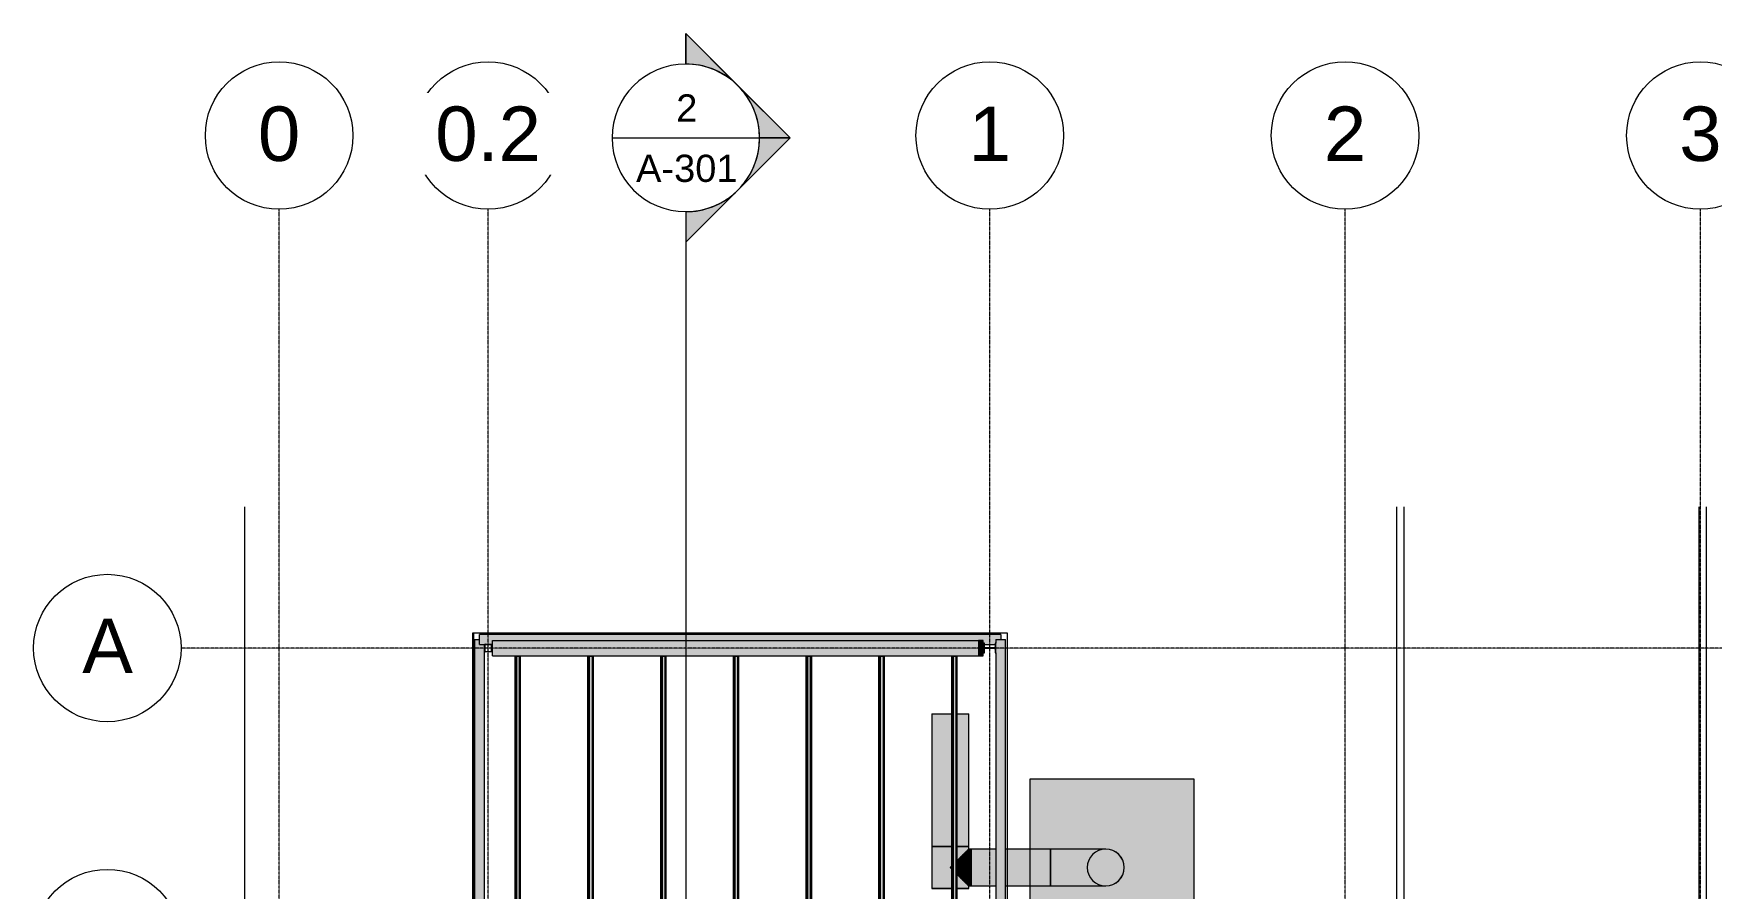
# Model space of a CAD drawing. Header units: inches. Extents: x 22011 to 32682, y -23296 to -20170.
# Drawn here: x 22019 to 23383, y -20866 to -20170 of the extents above; entities that cross this region are included whole.
import ezdxf

# ---------------------------------------------------------------- set-up
doc = ezdxf.new("R2010")
doc.units = ezdxf.units.IN
doc.header["$MEASUREMENT"] = 0
doc.linetypes.add('Grid Line 1_2_', pattern=[0.875, 0.5, -0.125, 0.125, -0.125])
for name, color, linetype, lineweight in [('A-ROOF', 132, 'Continuous', 9), ('A-SITE-CURB', 90, 'Continuous', 9), ('A-SITE-ROAD', 130, 'Continuous', 9), ('A-SITE-SWLK', 140, 'Continuous', 9), ('A-WALL', 113, 'Continuous', 9), ('C-TOPO', 7, 'Continuous', 9), ('G-ANNO-SYMB', 111, 'Continuous', 9), ('M-EQPM', 50, 'Continuous', 9), ('M-HVAC-DUCT', 70, 'Continuous', 9), ('S-BEAM', 12, 'Continuous', 9), ('S-COLS', 52, 'Continuous', 9), ('S-GRID', 1, 'Continuous', 9), ('S-GRID-IDEN', 1, 'Continuous', 9)]:
    doc.layers.add(name, color=color, linetype=linetype, lineweight=lineweight)
doc.styles.add('Arial', font='arial.ttf', dxfattribs={"height": 44.258982})
doc.styles.add('Arial_1', font='arial.ttf', dxfattribs={"height": 22.129491})

# ---------------------------------------------------------------- blocks, each defined once
blk = doc.blocks.new('Mechanical Equipment 3 - Mechanical Equipment 1-405539-Roof Plan')
at = {"layer": 'M-EQPM'}
h = blk.add_hatch(color=256, dxfattribs=at)
h.paths.add_polyline_path([(26010.9, -22143.2), (26134.2, -22143.2), (26134.2, -22033.2), (26000.5, -22033.2), (26000.5, -22143.2)], flags=0)
h.paths.add_polyline_path([(26062.2, -22120.1), (26059.6, -22119.9), (26057, -22119.2), (26054.7, -22118.1), (26052.5, -22116.6), (26050.7, -22114.7), (26049.2, -22112.6), (26048.1, -22110.2), (26047.4, -22107.7), (26047.2, -22105.1), (26047.5, -22102.1), (26048.1, -22100), (26049.2, -22097.6), (26050.7, -22095.5), (26052.5, -22093.6), (26054.7, -22092.1), (26057, -22091), (26059.6, -22090.3), (26062.2, -22090.1), (26064.8, -22090.3), (26067.3, -22091), (26070, -22092.4), (26071.8, -22093.6), (26073.6, -22095.5), (26075.1, -22097.6), (26076.3, -22100), (26076.9, -22102.5), (26077.2, -22105.1), (26076.9, -22107.7), (26076.3, -22110.2), (26075.1, -22112.6), (26073.6, -22114.7), (26071.8, -22116.6), (26069.7, -22118.1), (26067.3, -22119.2), (26064.8, -22119.9)], flags=0)
for p, q in [((26134.2, -22033.2), (26000.5, -22033.2)), ((26000.5, -22033.2), (26000.5, -22143.2)), ((26134.2, -22143.2), (26134.2, -22033.2)), ((26000.5, -22143.2), (26134.2, -22143.2))]:
    blk.add_line(p, q, dxfattribs=at)
blk = doc.blocks.new('Girt_C - 8_D-560235-Roof Plan')
at = {"layer": 'S-BEAM'}
h = blk.add_hatch(color=256, dxfattribs=at)
h.paths.add_polyline_path([(22377.4, -22765.1), (22377.6, -22765.1), (22377.6, -22742.6), (22377.4, -22742.6), (22377.4, -22762.9)], flags=0)
h.paths.add_polyline_path([(22377.6, -22734.2), (22377.6, -22734.2), (22377.6, -22708.2), (22377.4, -22708.2), (22377.4, -22734.2)], flags=0)
h.paths.add_polyline_path([(22377.6, -22703.8), (22377.6, -22649), (22377.4, -22649), (22377.4, -22703.8), (22377.6, -22703.8)], flags=0)
h.paths.add_polyline_path([(22377.6, -22644.6), (22377.6, -22589.8), (22377.4, -22589.8), (22377.4, -22644.6), (22377.6, -22644.6)], flags=0)
h.paths.add_polyline_path([(22377.6, -22585.4), (22377.6, -22530.6), (22377.4, -22530.6), (22377.4, -22585.4), (22377.6, -22585.4)], flags=0)
h.paths.add_polyline_path([(22377.6, -22526.2), (22377.6, -22471.5), (22377.4, -22471.5), (22377.4, -22526.2), (22377.6, -22526.2)], flags=0)
h.paths.add_polyline_path([(22377.6, -22467), (22377.6, -22467), (22377.6, -22412.3), (22377.4, -22412.3), (22377.4, -22467)], flags=0)
h.paths.add_polyline_path([(22377.6, -22407.8), (22377.6, -20663.1), (22377.4, -20663.1), (22377.4, -22407.8), (22377.6, -22407.8)], flags=0)
h = blk.add_hatch(color=256, dxfattribs=at)
h.paths.add_polyline_path([(22385.2, -22765.1), (22385.2, -22754.6), (22382.2, -22754.6), (22382.2, -22742.6), (22377.6, -22742.6), (22377.6, -22765.1)], flags=0)
h.paths.add_polyline_path([(22382.2, -22734.2), (22382.2, -22708.2), (22377.6, -22708.2), (22377.6, -22734.2)], flags=0)
h.paths.add_polyline_path([(22382.2, -22703.8), (22382.2, -22649), (22377.6, -22649), (22377.6, -22703.8)], flags=0)
h.paths.add_polyline_path([(22382.2, -22644.6), (22382.2, -22589.8), (22377.6, -22589.8), (22377.6, -22644.6)], flags=0)
h.paths.add_polyline_path([(22377.6, -22585.4), (22382.2, -22585.4), (22382.2, -22530.6), (22377.6, -22530.6), (22377.6, -22578.9)], flags=0)
h.paths.add_polyline_path([(22377.6, -22526.2), (22382.2, -22526.2), (22382.2, -22471.5), (22377.6, -22471.5), (22377.6, -22520.8)], flags=0)
h.paths.add_polyline_path([(22382.2, -22467), (22382.2, -22412.3), (22377.6, -22412.3), (22377.6, -22467)], flags=0)
h.paths.add_polyline_path([(22377.6, -22407.8), (22382.2, -22407.8), (22382.2, -22348.2), (22385.2, -22348.2), (22385.2, -20667.1), (22381.4, -20666.9), (22381.4, -20663.1), (22377.6, -20663.1), (22377.6, -22404.6)], flags=0)
h = blk.add_hatch(color=256, dxfattribs=at)
h.paths.add_polyline_path([(22385.2, -22761.2), (22385.4, -22761.1), (22385.3, -22754.6), (22385.2, -22754.6)], flags=0)
h.paths.add_polyline_path([(22385.2, -22348.2), (22385.4, -22348.2), (22385.3, -20667.1), (22385.2, -20667.1), (22385.2, -22346.5)], flags=0)
for p, q in [((22377.4, -20663.1), (22377.4, -22407.8)), ((22377.4, -20663.1), (22377.6, -20663.1)), ((22377.6, -20663.1), (22381.4, -20663.1)), ((22385.4, -20667.5), (22385.4, -20667.1)), ((22385.4, -20907.5), (22385.4, -20672.6))]:
    blk.add_line(p, q, dxfattribs=at)
blk = doc.blocks.new('Round Tee - Standard-364261-Roof Plan')
at = {"layer": 'M-HVAC-DUCT'}
blk.add_hatch(color=256, dxfattribs=at).paths.add_polyline_path([(-17, 9.6), (-17, 0), (17, 0), (17, 15), (-17, 15), (-17, 11.5)], flags=0)
h = blk.add_hatch(color=256, dxfattribs=at)
h.paths.add_polyline_path([(-17, 0), (-17, -0.9), (-0.9, -0.9), (0, 0), (-16.3, 0)], flags=0)
h.paths.add_polyline_path([(-17, -14.9), (-17, -15), (-16.3, -15)], flags=0)
h.paths.add_polyline_path([(-17, -6.9), (-17, -14.9), (-14.9, -14.9), (-5.4, -5.3), (-17, -5.3), (-17, -6.1)], flags=0)
h.paths.add_polyline_path([(0, 0), (0.9, -0.9), (17, -0.9), (17, 0), (0.6, 0)], flags=0)
h.paths.add_polyline_path([(5.3, -5.3), (15, -15), (17, -14.8), (17, -5.3), (5.3, -5.3)], flags=0)
h = blk.add_hatch(color=256, dxfattribs=at)
h.paths.add_polyline_path([(-15, -17), (-14.9, -17), (-15, -15)], flags=0)
h.paths.add_polyline_path([(-15, -15), (-14.8, -17), (0, -17), (0, -5.3), (-5.4, -5.4), (-14.9, -14.9)], flags=0)
h.paths.add_polyline_path([(-0.9, -0.9), (0, -0.9), (0, 0), (-0.8, -0.8)], flags=0)
h = blk.add_hatch(color=256, dxfattribs=at)
h.paths.add_polyline_path([(0, -0.8), (0, -0.9), (0.9, -0.9), (0, 0), (0, -0.6)], flags=0)
h.paths.add_polyline_path([(14.9, -17), (15, -17), (15, -16.1)], flags=0)
h.paths.add_polyline_path([(0, -17), (14.9, -17), (14.9, -14.9), (5.3, -5.3), (0, -5.3), (0, -8.7)], flags=0)
for p, q in [((17, 15), (-17, 15)), ((-17, 0), (-17, 15)), ((17, 15), (17, 0)), ((-17, -0.9), (-17, 0)), ((-17, -15), (-17, -5.3)), ((17, 0), (17, -0.9)), ((17, -5.3), (17, -15)), ((-17, -15), (-15, -15)), ((-15, -15), (-15, -17)), ((0, -17), (-15, -17)), ((15, -17), (0, -17)), ((15, -17), (15, -15)), ((15, -15), (17, -15))]:
    blk.add_line(p, q, dxfattribs=at)
for points, knots in [([(-5.4, -5.4), (-5.6, -5.6), (-6.4, -6.4), (-8.1, -8.1), (-9.9, -9.9), (-11.6, -11.6), (-12.7, -12.7), (-13.7, -13.7), (-14.4, -14.4), (-14.8, -14.8), (-15, -15), (-15, -15), (-15, -15)], [0.2692308, 0.2692308, 0.2692308, 0.2692308, 0.3076923, 0.3846154, 0.5384615, 0.6153846, 0.6923077, 0.7692308, 0.8461538, 0.9230769, 0.9615385, 1, 1, 1, 1]), ([(0, 0), (-0.3, -0.3), (-0.6, -0.6), (-0.9, -0.9), (-0.9, -0.9)], [0, 0, 0, 0, 0.03846154, 0.0440829, 0.0440829, 0.0440829, 0.0440829]), ([(15, -15), (15, -15), (15, -15), (14.8, -14.8), (14.4, -14.4), (13.7, -13.7), (12.7, -12.7), (11.6, -11.6), (9.9, -9.9), (7.9, -7.9), (6.1, -6.1), (5.4, -5.4)], [0, 0, 0, 0, 0.0384615, 0.0769231, 0.1538462, 0.2307692, 0.3076923, 0.3846154, 0.4615385, 0.6153846, 0.7307692, 0.7307692, 0.7307692, 0.7307692])]:
    blk.add_open_spline(points, degree=3, knots=knots, dxfattribs=at)
blk.add_open_spline([(0.9, -0.9), (0.6, -0.6), (0.3, -0.3), (0, 0)], degree=3, dxfattribs=at)
blk = doc.blocks.new('Round Elbow - 1_5 D-V62-Roof Plan')
at = {"layer": 'M-HVAC-DUCT'}
for points in [[(26079.1, -22311), (26092.1, -22311), (26092.1, -22251), (26089.2, -22251.3), (26086.6, -22252.1), (26084.2, -22253.3), (26082.5, -22254.5), (26080.3, -22256.8), (26079.1, -22258.5), (26078, -22261.1), (26077.3, -22264), (26077.1, -22267), (26077.1, -22311), (26078, -22311)], [(26092.1, -22311), (26107.1, -22311), (26107.1, -22265.8), (26106.8, -22263), (26106.1, -22260.6), (26104.8, -22258.1), (26103.5, -22256.3), (26101.7, -22254.5), (26099.6, -22253), (26097.3, -22251.9), (26094.7, -22251.2), (26092.1, -22251), (26092.1, -22307.8)]]:
    blk.add_hatch(color=256, dxfattribs=at).paths.add_polyline_path(points, flags=0)
for p, q in [((26092.1, -22311), (26077.1, -22311)), ((26107.1, -22311), (26092.1, -22311))]:
    blk.add_line(p, q, dxfattribs=at)
at = {"layer": 'M-HVAC-DUCT', "flags": 128}
for points in [[(26077.1, -22266), (26077.1, -22266.1), (26077.1, -22266.2), (26077.1, -22266.3), (26077.1, -22266.6), (26077.1, -22266.9), (26077.1, -22267.3), (26077.1, -22267.8), (26077.1, -22268.3), (26077.1, -22268.9), (26077.1, -22269.6), (26077.1, -22270.3), (26077.1, -22271.1), (26077.1, -22272), (26077.1, -22272.9), (26077.1, -22273.9), (26077.1, -22274.9), (26077.1, -22276), (26077.1, -22277.2), (26077.1, -22278.4), (26077.1, -22279.7), (26077.1, -22281), (26077.1, -22282.3), (26077.1, -22283.8), (26077.1, -22285.2), (26077.1, -22286.7), (26077.1, -22288.2), (26077.1, -22289.8), (26077.1, -22291.4), (26077.1, -22293), (26077.1, -22294.7), (26077.1, -22296.4), (26077.1, -22298.1), (26077.1, -22299.8), (26077.1, -22301.6), (26077.1, -22303.4), (26077.1, -22305.1), (26077.1, -22306.9), (26077.1, -22308.7), (26077.1, -22310.5), (26077.1, -22311)], [(26107.1, -22311), (26107.1, -22309.2), (26107.1, -22307.4), (26107.1, -22305.6), (26107.1, -22303.8), (26107.1, -22302.1), (26107.1, -22300.3), (26107.1, -22298.6), (26107.1, -22296.9), (26107.1, -22295.2), (26107.1, -22293.5), (26107.1, -22291.8), (26107.1, -22290.2), (26107.1, -22288.7), (26107.1, -22287.1), (26107.1, -22285.6), (26107.1, -22284.1), (26107.1, -22282.7), (26107.1, -22281.3), (26107.1, -22280), (26107.1, -22278.7), (26107.1, -22277.5), (26107.1, -22276.3), (26107.1, -22275.2), (26107.1, -22274.2), (26107.1, -22273.1), (26107.1, -22272.2), (26107.1, -22271.3), (26107.1, -22270.5), (26107.1, -22269.8), (26107.1, -22269.1), (26107.1, -22268.5), (26107.1, -22267.9), (26107.1, -22267.4), (26107.1, -22267), (26107.1, -22266.7), (26107.1, -22266.4), (26107.1, -22266.2), (26107.1, -22266.1), (26107.1, -22266), (26107.1, -22266)]]:
    blk.add_lwpolyline(points, dxfattribs=at)
at = {"layer": 'M-HVAC-DUCT'}
for start, end in [(90, 180), (0, 90)]:
    blk.add_arc((26092.1, -22266), 15, start, end, dxfattribs=at)
blk = doc.blocks.new('Girt_Z - 10_D-559342-Roof Plan')
at = {"layer": 'S-BEAM'}
for points in [[(22765.3, -22343.1), (22765.8, -22343.1), (22765.8, -20676.8), (22765.3, -20676.8), (22765.3, -22336.9)], [(22766.6, -22343.1), (22766.6, -20676.8), (22765.8, -20676.8), (22765.8, -22343.1)], [(22766.6, -22343.1), (22766.7, -22343.1), (22766.7, -20676.8), (22766.6, -20676.8), (22766.6, -22343.1)], [(22766.7, -22343.1), (22769.1, -22343.1), (22769.1, -20676.8), (22766.7, -20676.8), (22766.7, -22336.9)], [(22769.1, -22343.1), (22769.7, -22343.1), (22769.7, -20676.8), (22769.1, -20676.8), (22769.1, -22336.9)], [(22765.2, -22343.1), (22765.3, -22343.1), (22765.2, -22336.9)], [(22765.8, -22343.4), (22765.8, -22343.1), (22765.3, -22343.1), (22765.3, -22343.4)], [(22765.8, -22343.4), (22766.6, -22343.4), (22766.6, -22343.1), (22765.8, -22343.1)], [(22766.7, -22343.4), (22766.7, -22343.1), (22766.6, -22343.1), (22766.6, -22343.4)], [(22769.1, -22343.4), (22769.1, -22343.1), (22766.7, -22343.1), (22766.7, -22343.4)], [(22769.7, -22343.4), (22769.7, -22343.1), (22769.1, -22343.1), (22769.1, -22343.4)]]:
    blk.add_hatch(color=256, dxfattribs=at).paths.add_polyline_path(points, flags=0)
for p, q in [((22765.2, -20676.8), (22765.3, -20676.8)), ((22765.2, -20676.8), (22765.2, -22343.1)), ((22765.3, -20676.8), (22765.8, -20676.8)), ((22765.3, -20676.8), (22765.3, -22343.1)), ((22765.8, -20676.8), (22766.6, -20676.8)), ((22765.8, -20676.8), (22765.8, -22343.1)), ((22766.6, -20676.8), (22766.6, -22343.1)), ((22766.6, -20676.8), (22766.7, -20676.8)), ((22766.7, -20676.8), (22769.1, -20676.8)), ((22769.1, -20676.8), (22769.7, -20676.8)), ((22769.1, -22343.1), (22769.1, -20676.8)), ((22769.7, -20676.8), (22769.7, -22343.1)), ((22765.2, -22343.1), (22765.2, -22343.4)), ((22765.3, -22343.4), (22765.2, -22343.4)), ((22765.3, -22343.1), (22765.3, -22343.4)), ((22765.8, -22343.4), (22765.3, -22343.4)), ((22765.8, -22343.1), (22765.8, -22343.4)), ((22766.6, -22343.4), (22765.8, -22343.4)), ((22766.6, -22343.1), (22766.6, -22343.4)), ((22766.7, -22343.4), (22766.6, -22343.4)), ((22769.1, -22343.4), (22766.7, -22343.4)), ((22769.1, -22343.4), (22769.1, -22343.1)), ((22769.7, -22343.4), (22769.1, -22343.4)), ((22769.7, -22343.1), (22769.7, -22343.4))]:
    blk.add_line(p, q, dxfattribs=at)
blk = doc.blocks.new('W-Wide Flange - W21X166-V65-Roof Plan')
at = {"layer": 'S-BEAM'}
for points in [[(22787.3, -20676.3), (22787.3, -20663.9), (22391.9, -20663.9), (22391.9, -20676.3), (22773, -20676.3)], [(22790.8, -20668.8), (22790.8, -20663.9), (22787.6, -20663.9), (22787.6, -20668.8), (22790.8, -20668.8)], [(22790.7, -20669.7), (22790.7, -20669.6), (22790.8, -20668.8), (22787.6, -20668.8), (22787.6, -20669.7), (22789.6, -20669.7)], [(22787.6, -20671.3), (22790.8, -20671.3), (22790.7, -20670.5), (22790.7, -20670.4), (22787.6, -20670.5), (22787.6, -20671.3)], [(22790.8, -20676.3), (22790.8, -20671.3), (22787.6, -20671.3), (22787.6, -20676.3)]]:
    blk.add_hatch(color=256, dxfattribs=at).paths.add_polyline_path(points, flags=0)
h = blk.add_hatch(color=256, dxfattribs=at)
h.paths.add_polyline_path([(22787.6, -20676.3), (22787.6, -20663.9), (22787.3, -20663.9), (22787.3, -20676.3)], flags=0)
h.paths.add_polyline_path([(22790.8, -20676.3), (22791, -20676.3), (22791, -20663.9), (22790.8, -20663.9), (22790.8, -20671.3)], flags=0)
h.paths.add_polyline_path([(22790.7, -20670.4), (22790.7, -20669.7), (22787.7, -20669.7), (22787.7, -20670.4), (22789.6, -20670.4)], flags=0)
for p, q in [((22391.9, -20676.3), (22391.9, -20663.9)), ((22391.9, -20663.9), (22787.3, -20663.9)), ((22787.6, -20663.9), (22787.3, -20663.9)), ((22787.3, -20663.9), (22787.3, -20676.3)), ((22787.6, -20668.8), (22787.6, -20663.9)), ((22790.8, -20663.9), (22787.6, -20663.9)), ((22787.6, -20676.3), (22787.6, -20671.3)), ((22790.7, -20669.7), (22787.7, -20669.7)), ((22787.7, -20670.4), (22790.7, -20670.4)), ((22790.8, -20663.9), (22790.8, -20668.8)), ((22791, -20663.9), (22790.8, -20663.9)), ((22790.8, -20671.3), (22790.8, -20676.3)), ((22791, -20676.3), (22791, -20663.9)), ((22391.9, -20676.3), (22787.3, -20676.3)), ((22787.3, -20676.3), (22787.6, -20676.3)), ((22787.6, -20676.3), (22790.8, -20676.3)), ((22790.8, -20676.3), (22791, -20676.3))]:
    blk.add_line(p, q, dxfattribs=at)
for centre, start_param, end_param in [((22787.7, -20668.8), 1.570796, 3.141593), ((22787.7, -20671.3), 0, 1.570796), ((22790.7, -20668.8), 3.141593, 4.712389), ((22790.7, -20671.3), 4.712389, 6.283185)]:
    blk.add_ellipse(centre, major_axis=(0, 0.89), ratio=0.164399, start_param=start_param, end_param=end_param, dxfattribs=at)
blk = doc.blocks.new('Girt_C - 8_D-560230-Roof Plan')
at = {"layer": 'S-BEAM'}
for points in [[(22801.4, -21131.3), (22801.4, -21131.3), (22801.4, -20663.1), (22801.3, -20663.1), (22801.3, -21131.3)], [(22801.4, -21131.3), (22809.1, -21131.3), (22809.1, -20663.1), (22801.4, -20663.1), (22801.4, -21126.4)], [(22809.1, -21131.3), (22809.3, -21131.3), (22809.2, -20663.1), (22809.1, -20663.1), (22809.1, -21131.3)], [(22801.3, -21132.1), (22801.4, -21132.1), (22801.4, -21131.3), (22801.3, -21131.3)], [(22801.4, -21132.1), (22809.1, -21132.1), (22809.1, -21131.3), (22801.4, -21131.3)], [(22809.2, -21132.1), (22809.3, -21132.1), (22809.2, -21131.3), (22809.1, -21131.3), (22809.1, -21132.1)]]:
    blk.add_hatch(color=256, dxfattribs=at).paths.add_polyline_path(points, flags=0)
for p, q in [((22801.3, -20663.1), (22801.3, -20666.1)), ((22801.3, -20663.1), (22801.4, -20663.1)), ((22801.3, -20674), (22801.3, -20906.1)), ((22801.4, -20663.1), (22809.1, -20663.1)), ((22809.1, -20663.1), (22809.3, -20663.1)), ((22809.3, -21131.3), (22809.3, -20663.1)), ((22801.3, -20914), (22801.3, -21131.3)), ((22801.3, -21131.3), (22801.3, -21132.1)), ((22809.3, -21132.1), (22809.3, -21131.3))]:
    blk.add_line(p, q, dxfattribs=at)
blk = doc.blocks.new('Girt_C - 8_D-560231-Roof Plan')
at = {"layer": 'S-BEAM'}
for points in [[(22381.4, -20659.2), (22805.3, -20659.2), (22805.3, -20659.1), (22381.4, -20659.1)], [(22381.4, -20666.9), (22391.9, -20666.9), (22391.9, -20663.9), (22791, -20663.9), (22791, -20666.9), (22791.5, -20666.9), (22791.5, -20666.1), (22792, -20666.1), (22792, -20666.9), (22800.8, -20666.9), (22800.8, -20666.1), (22801.3, -20666.1), (22801.4, -20663.1), (22805.3, -20663.1), (22805.3, -20659.2), (22381.4, -20659.2), (22381.4, -20663.9)]]:
    blk.add_hatch(color=256, dxfattribs=at).paths.add_polyline_path(points, flags=0)
h = blk.add_hatch(color=256, dxfattribs=at)
h.paths.add_polyline_path([(22381.4, -20667.1), (22391.9, -20667), (22391.9, -20666.9), (22381.4, -20666.9), (22381.4, -20667)], flags=0)
h.paths.add_polyline_path([(22791.5, -20667.1), (22791.5, -20666.9), (22791, -20666.9), (22791, -20667.1)], flags=0)
h.paths.add_polyline_path([(22792, -20667.1), (22800.8, -20667), (22800.8, -20666.9), (22792, -20666.9), (22792, -20667)], flags=0)
for p, q in [((22805.3, -20659.1), (22381.4, -20659.1)), ((22381.4, -20659.2), (22381.4, -20659.1)), ((22381.4, -20666.9), (22381.4, -20659.2)), ((22805.3, -20659.1), (22805.3, -20659.2)), ((22805.3, -20659.2), (22805.3, -20663.1)), ((22381.4, -20667.1), (22381.4, -20666.9)), ((22381.4, -20667.1), (22385.9, -20667.1)), ((22390.9, -20667.1), (22391.9, -20667.1)), ((22791, -20667.1), (22791.5, -20667.1)), ((22792, -20667.1), (22800.8, -20667.1))]:
    blk.add_line(p, q, dxfattribs=at)
blk = doc.blocks.new('Grid - Grid Head - Circle-14747-Roof Plan')
at = {"layer": 'S-GRID-IDEN'}
blk.add_circle((0, 0), 0.25, dxfattribs=at)
blk = doc.blocks.new('Section - Section Head - Filled-1526-Roof Plan')
at = {"layer": 'G-ANNO-SYMB'}
h = blk.add_hatch(color=256, dxfattribs=at)
edge = h.paths.add_edge_path(flags=0)
edge.add_line((-0.4268, 0.1768), (-0.25, 0.3536))
edge.add_line((-0.25, 0.3536), (-0.25, 0.25))
edge.add_arc((-0.25, 0), 0.25, 90, 135)
h = blk.add_hatch(color=256, dxfattribs=at)
edge = h.paths.add_edge_path(flags=0)
edge.add_arc((-0.25, 0), 0.25, 45, 90)
edge.add_line((-0.25, 0.25), (-0.25, 0.3536))
edge.add_line((-0.25, 0.3536), (-0.0732, 0.1768))
h = blk.add_hatch(color=256, dxfattribs=at)
edge = h.paths.add_edge_path(flags=0)
edge.add_arc((-0.25, 0), 0.2503, 137.9216, 180)
edge.add_line((-0.5003, 0), (-0.6036, 0))
edge.add_line((-0.6036, 0), (-0.4358, 0.1678))
h = blk.add_hatch(color=256, dxfattribs=at)
edge = h.paths.add_edge_path(flags=0)
edge.add_line((-0.0642, 0.1678), (0.1036, 0))
edge.add_line((0.1036, 0), (0.0003, 0))
edge.add_arc((-0.25, 0), 0.2503, 0, 42.0784)
for p, q in [((-0.25, 0.3536), (-0.6036, 0)), ((-0.25, 0.3536), (-0.4268, 0.1768)), ((-0.25, 0.3536), (0.1036, 0)), ((-0.25, 0.25), (-0.25, 0.3536)), ((-0.0732, 0.1768), (-0.25, 0.3536)), ((-0.25, 0.3536), (-0.25, 0.25)), ((-0.4358, 0.1678), (-0.6036, 0)), ((0.1036, 0), (-0.0642, 0.1678)), ((-0.6036, 0), (-0.5003, 0)), ((0.0003, 0), (0.1036, 0)), ((-0.5, 0), (-0.6036, 0)), ((0, 0), (0.1036, 0))]:
    blk.add_line(p, q, dxfattribs=at)
for radius, start, end in [(0.25, 360, 180), (0.25, 90, 135), (0.25, 45, 90), (0.2503, 137.9216, 180), (0.2503, 0, 42.0784), (0.25, 180, 360)]:
    blk.add_arc((-0.25, 0), radius, start, end, dxfattribs=at)

msp = doc.modelspace()

# ---------------------------------------------------------------- hatches: boundary and pattern name
at = {"layer": 'A-WALL', "transparency": 33554611}
msp.add_hatch(color=256, dxfattribs=at).paths.add_polyline_path([(22376.9, -22343.1), (22376.9, -20657.8), (22376.1, -20657.8), (22376.1, -22343.1)], flags=0)
at = {"layer": 'M-HVAC-DUCT'}
for points in [[(22754.7, -20831.6), (22764.3, -20831.6), (22764.3, -20723.6), (22749.3, -20723.6), (22749.3, -20831.6), (22752.8, -20831.6)], [(22845.7, -20848.6), (22845.7, -20833.6), (22810.5, -20833.6), (22810.5, -20848.6), (22839.5, -20848.6)], [(22890.7, -20863.6), (22893.3, -20863.4), (22895.9, -20862.7), (22898.2, -20861.6), (22900.4, -20860.1), (22902.2, -20858.3), (22903.7, -20856.1), (22904.8, -20853.8), (22905.5, -20851.2), (22905.7, -20848.6), (22905.4, -20845.6), (22904.8, -20843.5), (22903.7, -20841.1), (22902.2, -20839), (22900.4, -20837.2), (22898.2, -20835.7), (22895.9, -20834.5), (22893.3, -20833.9), (22890.7, -20833.6), (22888.1, -20833.9), (22885.6, -20834.5), (22882.9, -20835.9), (22881.1, -20837.2), (22879.2, -20839), (22877.7, -20841.1), (22876.6, -20843.5), (22876, -20846), (22875.7, -20848.6), (22876, -20851.2), (22876.6, -20853.8), (22877.7, -20856.1), (22879.2, -20858.3), (22881.1, -20860.1), (22883.2, -20861.6), (22885.6, -20862.7), (22888.1, -20863.4), (22889.4, -20863.5)], [(22810.5, -20863.6), (22845.7, -20863.6), (22845.7, -20848.6), (22810.5, -20848.6), (22810.5, -20863.5)]]:
    msp.add_hatch(color=256, dxfattribs=at).paths.add_polyline_path(points, flags=0)
h = msp.add_hatch(color=256, dxfattribs=at)
h.paths.add_polyline_path([(22776.6, -20831.6), (22779.3, -20831.6), (22779.3, -20723.6), (22769.7, -20723.6), (22769.7, -20831.6), (22776.5, -20831.6)], flags=0)
h.paths.add_polyline_path([(22765.2, -20831.6), (22765.2, -20723.6), (22764.3, -20723.6), (22764.3, -20831.6)], flags=0)
h = msp.add_hatch(color=256, dxfattribs=at)
h.paths.add_polyline_path([(22809.3, -20848.6), (22810.5, -20848.6), (22810.5, -20833.6), (22809.3, -20833.6), (22809.3, -20847.5)], flags=0)
h.paths.add_polyline_path([(22800.4, -20848.6), (22801.3, -20848.6), (22801.2, -20833.6), (22781.3, -20833.7), (22781.3, -20848.6), (22789.6, -20848.6)], flags=0)
h = msp.add_hatch(color=256, dxfattribs=at)
h.paths.add_polyline_path([(22789.6, -20863.6), (22801.3, -20863.6), (22801.3, -20848.6), (22781.3, -20848.6), (22781.3, -20863.6)], flags=0)
h.paths.add_polyline_path([(22810.5, -20863.6), (22810.5, -20848.6), (22809.3, -20848.6), (22809.3, -20863.6)], flags=0)
at = {"layer": 'S-COLS'}
h = msp.add_hatch(color=256, dxfattribs=at)
h.paths.add_polyline_path([(22390.9, -20673.1), (22391, -20673), (22391, -20672.8)], flags=0)
h.paths.add_polyline_path([(22385.6, -20673), (22385.7, -20672.7), (22385.4, -20672.6), (22385.5, -20672.8)], flags=0)
h.paths.add_polyline_path([(22385.9, -20673.1), (22385.7, -20672.8), (22385.6, -20673)], flags=0)
h.paths.add_polyline_path([(22390.9, -20673.1), (22390.9, -20672.8), (22385.9, -20672.8), (22385.9, -20673.1)], flags=0)
h.paths.add_polyline_path([(22385.5, -20667.3), (22385.7, -20667.3), (22385.9, -20667.1), (22385.6, -20667.1)], flags=0)
h.paths.add_polyline_path([(22385.4, -20667.5), (22385.7, -20667.4), (22385.5, -20667.3)], flags=0)
h.paths.add_polyline_path([(22385.6, -20672.6), (22385.6, -20667.5), (22385.4, -20667.5), (22385.4, -20672.6)], flags=0)
h.paths.add_polyline_path([(22390.9, -20667.3), (22390.9, -20667.1), (22385.9, -20667.1), (22385.9, -20667.3), (22390.6, -20667.3)], flags=0)
h = msp.add_hatch(color=256, dxfattribs=at)
h.paths.add_polyline_path([(22391.2, -20673), (22391.3, -20672.8), (22391.4, -20672.6), (22391.1, -20672.7)], flags=0)
h.paths.add_polyline_path([(22391, -20673), (22391.2, -20673), (22391, -20672.8)], flags=0)
h.paths.add_polyline_path([(22391.3, -20667.3), (22391, -20667.1), (22391, -20667.3)], flags=0)
h.paths.add_polyline_path([(22391.4, -20667.5), (22391.3, -20667.3), (22391.1, -20667.4)], flags=0)
h.paths.add_polyline_path([(22391.4, -20672.6), (22391.4, -20667.5), (22391.2, -20667.5), (22391.2, -20672.6)], flags=0)
for points in [[(22792, -20674), (22792.1, -20670.5), (22792.3, -20670.3), (22792.6, -20670.2), (22797.1, -20670.2), (22797.1, -20669.9), (22792.3, -20669.8), (22792.1, -20669.6), (22792, -20669.2), (22792, -20666.1), (22791.5, -20666.1), (22791.5, -20674)], [(22800.8, -20674), (22801.3, -20674), (22801.3, -20666.1), (22800.8, -20666.1), (22800.7, -20669.6), (22800.5, -20669.8), (22800.1, -20669.9), (22797.1, -20669.9), (22797.1, -20670.2), (22800.5, -20670.3), (22800.7, -20670.5), (22800.8, -20671.3)]]:
    msp.add_hatch(color=256, dxfattribs=at).paths.add_polyline_path(points, flags=0)

# ---------------------------------------------------------------- linework, layer by layer
at = {"layer": 'A-ROOF'}
for p, q in [((22376.1, -20657.8), (22810.5, -20657.8)), ((22376.1, -20657.8), (22376.1, -22343.1)), ((22810.5, -20657.8), (22810.5, -21131.3))]:
    msp.add_line(p, q, dxfattribs=at)
at = {"layer": 'A-SITE-CURB'}
for p, q in [((23127.4, -21131.3), (23127.4, -20555.1)), ((23379.4, -21131.3), (23379.4, -20555.1))]:
    msp.add_line(p, q, dxfattribs=at)
at = {"layer": 'A-SITE-ROAD'}
for p, q in [((23133.4, -21131.3), (23133.4, -20555.1)), ((23373.4, -21131.3), (23373.4, -20555.1))]:
    msp.add_line(p, q, dxfattribs=at)
at = {"layer": 'A-SITE-SWLK'}
msp.add_line((22190.4, -22360.1), (22190.4, -20555.1), dxfattribs=at)
at = {"layer": 'A-WALL'}
for p, q in [((22376.1, -22410.8), (22376.1, -20657.8)), ((22376.1, -20657.8), (22376.9, -20657.8)), ((22376.9, -22410.8), (22376.9, -20658.6))]:
    msp.add_line(p, q, dxfattribs=at)
at = {"layer": 'C-TOPO'}
for p, q in [((22376.1, -22407.8), (22376.1, -20657.8)), ((22376.1, -20657.8), (22810.5, -20657.8)), ((22810.5, -20657.8), (22810.5, -21131.3))]:
    msp.add_line(p, q, dxfattribs=at)
at = {"layer": 'G-ANNO-SYMB'}
for p, q in [((22489.2, -20255.1), (22609.2, -20255.1)), ((22549.2, -20315.1), (22549.2, -23273.9))]:
    msp.add_line(p, q, dxfattribs=at)
at = {"layer": 'M-HVAC-DUCT'}
for p, q in [((22749.3, -20723.6), (22749.3, -20831.6)), ((22749.3, -20723.6), (22765.2, -20723.6)), ((22769.7, -20723.6), (22779.3, -20723.6)), ((22779.3, -20831.6), (22779.3, -20723.6)), ((22765.2, -20831.6), (22749.3, -20831.6)), ((22779.3, -20831.6), (22769.7, -20831.6)), ((22801.2, -20833.6), (22781.3, -20833.6)), ((22781.3, -20863.6), (22781.3, -20833.6)), ((22845.7, -20833.6), (22809.3, -20833.6)), ((22845.7, -20833.6), (22845.7, -20863.6)), ((22749.3, -20865.6), (22765.2, -20865.6)), ((22769.7, -20865.6), (22779.3, -20865.6)), ((22781.3, -20863.6), (22801.3, -20863.6)), ((22809.3, -20863.6), (22845.7, -20863.6))]:
    msp.add_line(p, q, dxfattribs=at)
for start, end in [(90, 180), (0, 90), (180, 270), (270, 0)]:
    msp.add_arc((22890.7, -20848.6), 15, start, end, dxfattribs=at)
at = {"layer": 'S-COLS'}
for p, q in [((22385.4, -20672.6), (22385.4, -20667.5)), ((22385.6, -20667.5), (22385.6, -20672.6)), ((22385.9, -20667.1), (22390.9, -20667.1)), ((22390.9, -20667.3), (22385.9, -20667.3)), ((22385.9, -20672.8), (22390.9, -20672.8)), ((22390.9, -20673.1), (22385.9, -20673.1)), ((22391.2, -20672.6), (22391.2, -20667.5)), ((22391.4, -20667.5), (22391.4, -20672.6)), ((22792, -20666.1), (22791.5, -20666.1)), ((22791.5, -20666.1), (22791.5, -20674)), ((22791.5, -20674), (22792, -20674)), ((22792, -20669.2), (22792, -20666.1)), ((22792, -20674), (22792, -20670.9)), ((22797.1, -20669.9), (22792.6, -20669.9)), ((22792.6, -20670.2), (22797.1, -20670.2)), ((22800.1, -20669.9), (22797.1, -20669.9)), ((22797.1, -20670.2), (22800.1, -20670.2)), ((22801.3, -20666.1), (22800.8, -20666.1)), ((22800.8, -20666.1), (22800.8, -20669.2)), ((22800.8, -20670.9), (22800.8, -20674)), ((22800.8, -20674), (22801.3, -20674)), ((22801.3, -20674), (22801.3, -20666.1))]:
    msp.add_line(p, q, dxfattribs=at)
for centre, radius, start, end in [((22385.9, -20667.5), 0.466, 90, 180), ((22385.9, -20672.6), 0.466, 180, 270), ((22385.9, -20667.5), 0.233, 90, 180), ((22385.9, -20672.6), 0.233, 180, 270), ((22390.9, -20667.5), 0.466, 0, 90), ((22390.9, -20667.5), 0.233, 0, 90), ((22390.9, -20672.6), 0.466, 270, 0), ((22390.9, -20672.6), 0.233, 270, 0), ((22792.6, -20669.2), 0.691, 180, 270), ((22792.6, -20670.9), 0.691, 90, 180), ((22800.1, -20669.2), 0.691, 270, 0), ((22800.1, -20670.9), 0.691, 0, 90)]:
    msp.add_arc(centre, radius, start, end, dxfattribs=at)
at = {"layer": 'S-GRID', "linetype": 'Grid Line 1_2_'}
for p, q in [((22218.4, -22848.2), (22218.4, -20313.2)), ((22388.4, -22848.2), (22388.4, -20313.2)), ((22796.4, -22848.2), (22796.4, -20313.2)), ((23085.4, -22848.2), (23085.4, -20313.2)), ((23374.4, -22848.2), (23374.4, -20313.2)), ((26354.3, -20670.1), (22138.7, -20670.1))]:
    msp.add_line(p, q, dxfattribs=at)

# ---------------------------------------------------------------- block references
at = {"layer": 'G-ANNO-SYMB', "xscale": 239.9999999999998, "yscale": 239.9999999999998, "zscale": 239.9999999999998, "rotation": 269.9999999999996}
msp.add_blockref('Section - Section Head - Filled-1526-Roof Plan', (22549.2, -20315.1), dxfattribs=at)
at = {"layer": 'M-EQPM'}
msp.add_blockref('Mechanical Equipment 3 - Mechanical Equipment 1-405539-Roof Plan', (-3171.4, 1256.5), dxfattribs=at)
at = {"layer": 'M-HVAC-DUCT'}
for name, p, rotation in [('Round Tee - Standard-364261-Roof Plan', (22764.3, -20848.6), 90), ('Round Elbow - 1_5 D-V62-Roof Plan', (45156.8, 5243.5), 270)]:
    msp.add_blockref(name, p, dxfattribs=dict(at, rotation=rotation))
at = {"layer": 'S-BEAM'}
for name, p in [('Girt_C - 8_D-560231-Roof Plan', (0, 0)), ('Girt_C - 8_D-560235-Roof Plan', (0, 0)), ('W-Wide Flange - W21X166-V65-Roof Plan', (0, 0)), ('Girt_C - 8_D-560230-Roof Plan', (0, 0)), ('Girt_Z - 10_D-559342-Roof Plan', (-355.1, 0)), ('Girt_Z - 10_D-559342-Roof Plan', (-295.9, 0)), ('Girt_Z - 10_D-559342-Roof Plan', (-236.7, 0)), ('Girt_Z - 10_D-559342-Roof Plan', (-177.6, 0)), ('Girt_Z - 10_D-559342-Roof Plan', (-118.4, 0)), ('Girt_Z - 10_D-559342-Roof Plan', (-59.2, 0)), ('Girt_Z - 10_D-559342-Roof Plan', (0, 0))]:
    msp.add_blockref(name, p, dxfattribs=at)
at = {"layer": 'S-GRID-IDEN', "xscale": 239.9999999999998, "yscale": 239.9999999999998, "zscale": 239.9999999999998}
for p in [(22218.4, -20253.2), (22388.4, -20253.2), (22796.4, -20253.2), (23085.4, -20253.2), (23374.4, -20253.2)]:
    msp.add_blockref('Grid - Grid Head - Circle-14747-Roof Plan', p, dxfattribs=at)
at = {"layer": 'S-GRID-IDEN', "xscale": 239.9999999999998, "yscale": 239.9999999999998, "zscale": 239.9999999999998, "rotation": 89.99999999999986}
for p in [(22078.7, -20670.1), (22078.7, -20910.1)]:
    msp.add_blockref('Grid - Grid Head - Circle-14747-Roof Plan', p, dxfattribs=at)

# ---------------------------------------------------------------- texts
at = {"layer": 'G-ANNO-SYMB', "attachment_point": 2, "line_spacing_factor": 0.938532, "style": 'Arial_1'}
for s, insert, char_height, width in [('2', (22550, -20219.7), 22.1, 20.52), ('A-301', (22550, -20268.8), 22.13, 98.28)]:
    msp.add_mtext(s, dxfattribs=dict(at, insert=insert, char_height=char_height, width=width))

# ---------------------------------------------------------------- next in the draw order: texts
at = {"layer": 'S-GRID-IDEN', "attachment_point": 2, "line_spacing_factor": 0.938532, "style": 'Arial', "bg_fill": 3, "box_fill_scale": 1.25, "bg_fill_color": 0, "bg_fill_transparency": 0}
for s, insert, char_height, width in [('0', (22218.4, -20229.6), 44.3, 41.04), ('0.2', (22388.4, -20229.6), 44.26, 102.6), ('1', (22796.4, -20229.6), 44.3, 41.04), ('2', (23085.4, -20229.6), 44.3, 41.04), ('3', (23374.4, -20229.6), 44.3, 41.04), ('A', (22078.9, -20646.2), 44.3, 49.14)]:
    msp.add_mtext(s, dxfattribs=dict(at, insert=insert, char_height=char_height, width=width))

doc.saveas('drawing.dxf')
